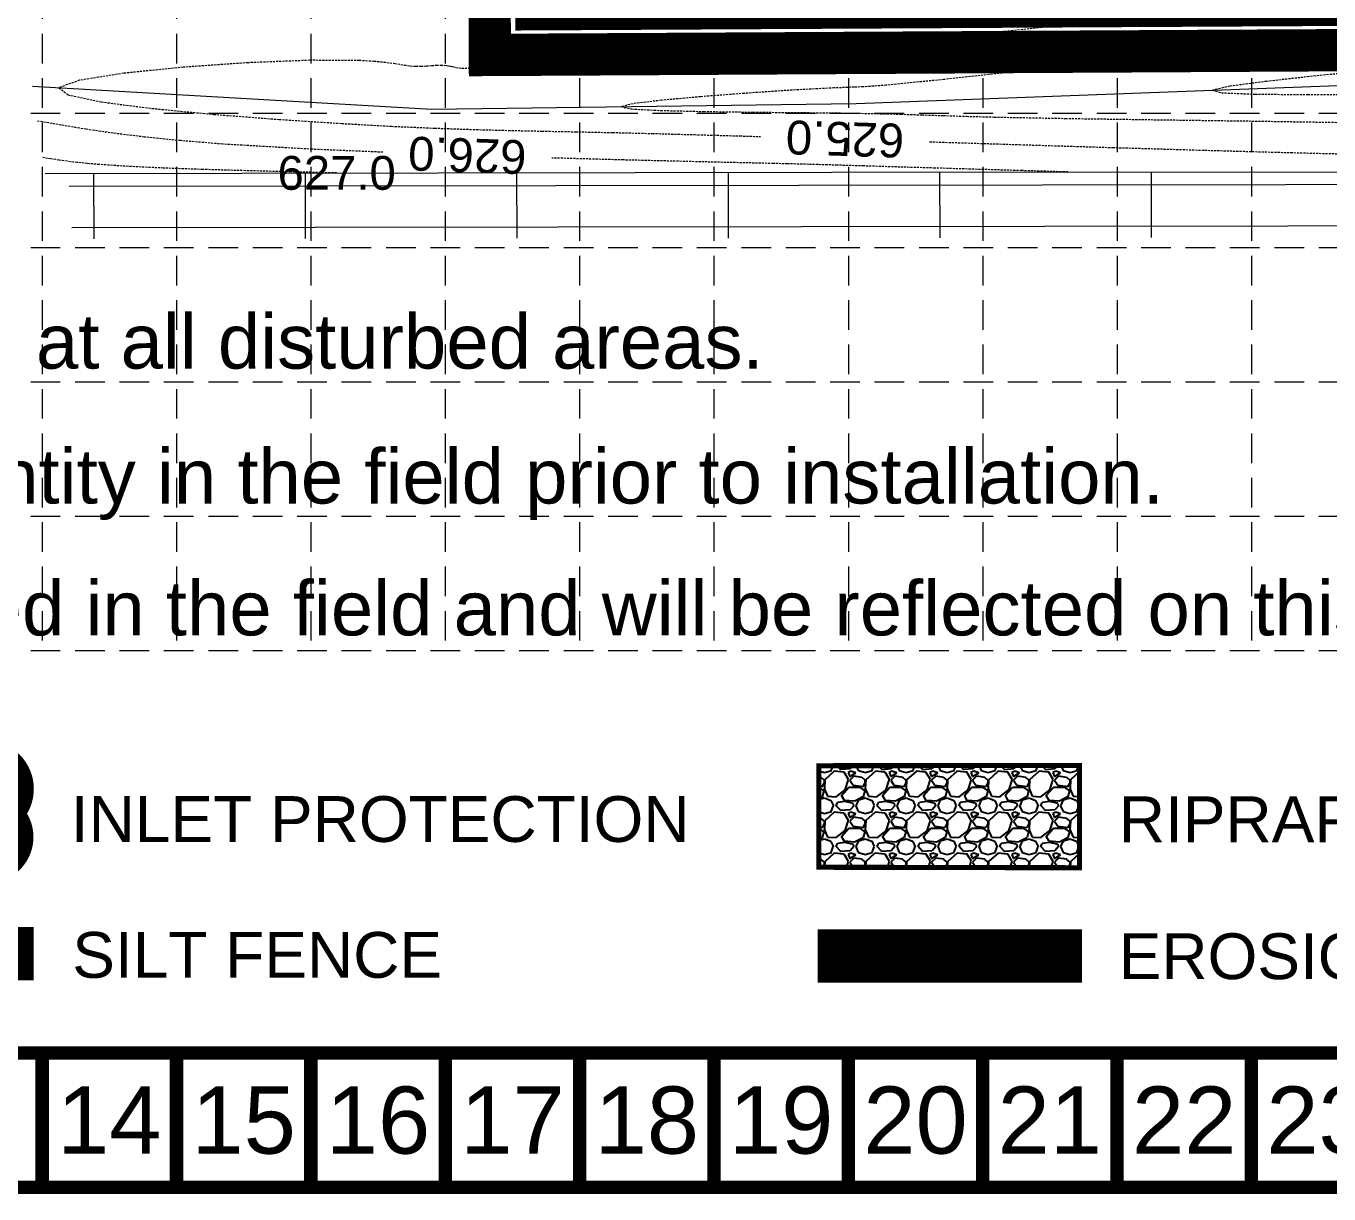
# Model space of a CAD drawing. Extents: x 299711 to 300729, y 199411 to 200048.
# Drawn here: x 299932 to 300086, y 199410.7 to 199548.8 of the extents above; entities that cross this region are included whole.
import ezdxf
from ezdxf.enums import TextEntityAlignment as Align

# ---------------------------------------------------------------- set-up
doc = ezdxf.new("R2010")
doc.units = 0
doc.header["$MEASUREMENT"] = 0
doc.linetypes.add('ACAD_ISO02W100', pattern=[15, 12, -3])
doc.linetypes.add('HIDDEN', pattern=[0.375, 0.25, -0.125])
for name, color, linetype in [('63-TOE OF SLOPE', 7, 'Continuous'), ('BASE', 7, 'Continuous'), ('BASE-36', 252, 'Continuous'), ('CONT-1', 252, 'Continuous'), ('CONT-2', 252, 'Continuous'), ('GRID', 254, 'HIDDEN'), ('LEGEND', 7, 'Continuous'), ('LIMITS OF DISTURBANCE', 1, 'HIDDEN'), ('SILT FENCE', 200, 'Continuous')]:
    doc.layers.add(name, color=color, linetype=linetype)
doc.styles.add("L200'", font='ARIAL.TTF', dxfattribs={"height": 0.001969})
doc.styles.get("Standard").update_dxf_attribs({"font": 'ARIAL.TTF'})

msp = doc.modelspace()

# ---------------------------------------------------------------- hatches: boundary and pattern name
at = {"layer": 'LEGEND', "linetype": 'ACAD_ISO02W100'}
h = msp.add_hatch(dxfattribs=at)
h.set_pattern_fill('GRAVEL', color=240, scale=4.839366, style=0)
h.set_pattern_definition([(228.0128, (299681.36223, 199204.96765), (-38.71492154, -43.55430286), [0.65107, -64.455945]), (184.9697, (299680.92669, 199204.48372), (58.07240024, 4.83932419), [1.117255, -110.608192]), (132.5104, (299679.81363, 199204.38693), (48.3936177, -53.23307086), [0.78779, -77.99138]), (267.2737, (299677.92628, 199203.17709), (4.83934699, 96.78732668), [1.01742, -100.72443]), (292.8337, (299677.87789, 199202.16082), (-24.19687925, 58.07237779), [0.99766, -98.76843]), (357.2737, (299678.26504, 199201.24134), (-96.78732668, 4.83934699), [1.01742, -100.72443]), (37.6942, (299679.2813, 199201.19295), (-62.91179696, -48.39361619), [1.345484, -133.202826]), (72.2553, (299680.34596, 199202.01564), (33.87561592, 106.46603954), [1.270276, -125.757325]), (121.4296, (299680.73311, 199203.22548), (-38.71496995, 62.91173739), [1.020864, -101.06568]), (175.2364, (299680.2008, 199204.09657), (53.23303347, -4.8393253), [1.165474, -57.108214]), (222.3974, (299679.03934, 199204.19335), (-58.072430725, -53.23299057), [1.50721, -149.213995]), (138.8141, (299682.71725, 199203.1287), (-33.8755781, 29.03618457), [0.51443, -50.928736]), (171.4692, (299682.3301, 199203.46745), (62.91175311, -9.6787708), [0.9787, -96.891425]), (225, (299681.3622, 199203.6126), (-5e-16, -4.839368), [0.68439, -6.159507]), (203.1986, (299681.0235, 199204.19335), (24.19683, 9.6787389), [0.368556, -36.48696]), (291.8014, (299680.6847, 199204.0482), (-4.8393658, 14.5181001), [0.521214, -25.53957]), (30.9638, (299680.8783, 199203.5642), (14.5180892, 9.6787445), [0.846546, -27.371567]), (161.5651, (299681.6042, 199203.9998), (9.6787346, -4.8393585), [0.612136, -14.691285]), (16.3895, (299677.8779, 199204.04817), (48.39367326, 14.5180635), [0.857536, -84.896252]), (70.3462, (299678.70058, 199204.29014), (-19.35744205, -53.23303922), [0.719425, -71.222928]), (293.1986, (299681.6042, 199204.96765), (-9.6787389, 24.19683), [0.73711, -36.118407]), (343.6105, (299681.89456, 199204.29014), (-48.39367326, 14.5180635), [0.857536, -84.896252]), (339.444, (299677.8779, 199201.04777), (-24.19684024, 9.67871315), [0.82695, -40.520614]), (294.7751, (299678.6522, 199200.7574), (-24.19679351, 53.23304545), [0.69289, -68.59629]), (66.8014, (299681.6526, 199200.1283), (9.6787389, 24.19683), [0.73711, -36.118407]), (17.354, (299681.94296, 199200.8058), (-62.91177118, -19.35743844), [0.811228, -80.311335]), (69.444, (299679.2813, 199200.1283), (-9.67871315, -24.19684024), [0.413475, -40.93409]), (101.3099, (299681.3622, 199200.1283), (-4.8393548, 19.3574687), [0.24676, -24.42926]), (165.9638, (299681.3138, 199200.3703), (14.5181014, -4.839357), [0.99766, -18.955556]), (186.009, (299680.34596, 199200.61222), (48.39366142, 4.83936296), [0.92456, -91.5314]), (303.6901, (299680.8783, 199203.1287), (-4.8393727, 9.6787304), [0.697943, -16.75064]), (353.1572, (299681.26544, 199202.54797), (82.26922339, -9.67877123), [1.218523, -120.633607]), (60.9454, (299682.4753, 199202.4028), (-19.3574652, -33.8755657), [0.49824, -49.326083]), (90, (299682.7173, 199202.8383), (-4.839366, 4.839366), [0.29036, -4.549004]), (120.2564, (299680.24918, 199200.7574), (19.3574403, -33.87557572), [0.672304, -66.55832]), (48.0128, (299679.91042, 199201.33813), (38.71492154, 43.55430286), [1.30214, -63.804876]), (0, (299680.7815, 199202.306), (4.839366, 4.839366), [1.258235, -3.58113]), (325.3048, (299682.03974, 199202.306), (-48.39363484, 33.8756055), [0.76517, -75.751926]), (254.0546, (299682.66886, 199201.87046), (-4.8393657, -19.3574657), [0.70462, -34.526497]), (207.646, (299682.47529, 199201.19295), (-91.9479387, -48.39369995), [1.147244, -113.57738]), (175.4261, (299681.45902, 199200.66062), (-62.911764115, 4.8393411), [1.21371, -120.156983])])
h.paths.add_polyline_path([(300025.7, 199449.37), (300056.5, 199449.31), (300056.5, 199461.41), (300025.7, 199461.37)])

# ---------------------------------------------------------------- linework, layer by layer
at = {"layer": '63-TOE OF SLOPE', "linetype": 'Continuous', "lineweight": 0}
msp.add_lwpolyline([(300536.05, 199879.07), (300535.37, 199798.41), (300535.27, 199713.71), (300534.28, 199679.43), (300534.74, 199614.86), (300535.29, 199561.29), (300536.42, 199553.24), (300514.68, 199553.51), (300500.26, 199548.39), (300483.23, 199544.95), (300427.48, 199543.02), (300370.58, 199541.11), (300346.08, 199540.16), (300306.2, 199539.47), (300286.86, 199541.44), (300223.34, 199541.39), (300159.38, 199541.42), (300107.06, 199542.51), (300030.12, 199539.61), (299979.95, 199538.96), (299932.77, 199541.67)], dxfattribs=at)
at = {"layer": 'BASE', "const_width": 1.59}
for points in [[(299711.55, 199411.54), (300727.95, 199411.54), (300727.95, 200046.79), (299711.55, 200046.79)], [(299727.4, 199427.42), (300712.12, 199427.39), (300712.1, 200030.92), (299727.6, 200030.93)]]:
    msp.add_lwpolyline(points, close=True, dxfattribs=at)
for points in [[(299933.89, 199411.54), (299933.89, 199427.42)], [(299949.77, 199411.54), (299949.77, 199427.42)], [(299965.65, 199411.54), (299965.65, 199427.42)], [(299981.54, 199411.54), (299981.54, 199427.42)], [(299997.42, 199411.54), (299997.42, 199427.42)], [(300013.3, 199411.54), (300013.3, 199427.42)], [(300029.18, 199411.54), (300029.18, 199427.42)], [(300045.06, 199411.54), (300045.06, 199427.42)], [(300060.94, 199411.54), (300060.94, 199427.42)], [(300076.82, 199411.54), (300076.82, 199427.42)]]:
    msp.add_lwpolyline(points, dxfattribs=at)
at = {"layer": 'BASE-36', "linetype": 'Continuous', "lineweight": 0}
for p, q in [((299940.02, 199523.66), (299940.01, 199531.41)), ((299965.02, 199523.69), (299965.01, 199531.44)), ((299990.02, 199523.73), (299990.01, 199531.47)), ((300015.02, 199523.76), (300015.01, 199531.51)), ((300040.02, 199523.79), (300040.01, 199531.54)), ((300065.02, 199523.83), (300065.01, 199531.57))]:
    msp.add_line(p, q, dxfattribs=at)
for points in [[(299934.23, 199531.4), (300027.21, 199531.55), (300110.98, 199531.6), (300195.73, 199531.96), (300272.87, 199531.74), (300349.41, 199531.91), (300412.62, 199532.08), (300466.51, 199532.11), (300506.94, 199532.16)], [(299937.08, 199529.88), (300195.86, 199530.24), (300538.77, 199530.78)], [(300538.6, 199525.85), (300196.08, 199525.3), (299937.38, 199524.95)]]:
    msp.add_lwpolyline(points, dxfattribs=at)
at = {"layer": 'CONT-1', "color": 25, "linetype": 'HIDDEN', "lineweight": 0}
for points in [[(300054.65, 199548.91), (300047.72, 199548.18), (300041.43, 199547.64), (300037.28, 199547.41), (300033.4, 199547.27), (300029.61, 199547.17), (300025.73, 199547.06), (300021.58, 199546.89), (300016.98, 199546.59), (300010.76, 199546.04), (300004.12, 199545.37), (299997.57, 199544.68), (299991.61, 199544.12), (299986.73, 199543.78), (299983.43, 199543.81), (299983.05, 199543.86), (299982.72, 199543.91), (299982.43, 199543.98), (299982.17, 199544.04), (299981.92, 199544.09), (299981.67, 199544.13), (299981.13, 199544.17), (299980.55, 199544.16), (299979.94, 199544.11), (299979.31, 199544.06), (299978.67, 199544.02), (299978.03, 199544.02), (299977.31, 199544.08), (299976.53, 199544.2), (299975.61, 199544.35), (299974.5, 199544.5), (299973.11, 199544.64), (299971.38, 199544.75), (299965.53, 199544.77), (299958.23, 199544.48), (299950.54, 199543.95), (299943.54, 199543.24), (299938.29, 199542.41), (299935.87, 199541.53), (299936.95, 199540.68), (299940.88, 199539.85), (299946.89, 199539.08), (299954.17, 199538.38), (299961.91, 199537.78), (299969.33, 199537.3), (299975.17, 199536.97), (299980.28, 199536.75), (299984.83, 199536.59), (299989.01, 199536.48), (299992.99, 199536.4), (299996.94, 199536.32), (300001.34, 199536.23), (300006, 199536.12), (300010.98, 199535.98), (300016.38, 199535.83), (300018.8, 199535.76)], [(300038.79, 199535.14), (300049.41, 199534.8), (300060.45, 199534.46), (300071.29, 199534.14), (300081.46, 199533.86), (300090.47, 199533.64), (300094.9, 199533.56), (300098.83, 199533.49), (300102.3, 199533.44), (300105.33, 199533.39), (300107.96, 199533.34), (300110.22, 199533.28), (300111.41, 199533.23), (300112.54, 199533.18), (300113.67, 199533.12), (300114.86, 199533.05), (300116.16, 199532.98), (300117.64, 199532.91), (300121.85, 199532.74), (300127.1, 199532.56), (300133.18, 199532.37), (300139.87, 199532.18), (300146.98, 199531.98), (300154.3, 199531.78)]]:
    msp.add_lwpolyline(points, dxfattribs=at)
at = {"layer": 'CONT-2', "color": 43, "linetype": 'HIDDEN', "lineweight": 0}
for points in [[(300093.65, 199548.57), (300084, 199547.5), (300072.79, 199546.2), (300061.09, 199544.84), (300049.96, 199543.55), (300040.46, 199542.5), (300033.66, 199541.83), (300032.18, 199541.71), (300030.96, 199541.64), (300029.86, 199541.59), (300028.74, 199541.55), (300027.48, 199541.5), (300025.93, 199541.43), (300021.84, 199541.2), (300016.86, 199540.86), (300011.71, 199540.46), (300007.09, 199540.04), (300003.73, 199539.64), (300002.33, 199539.29), (300003.54, 199539.02), (300007.02, 199538.84), (300012.06, 199538.72), (300017.92, 199538.64), (300023.89, 199538.59), (300029.23, 199538.53), (300032.58, 199538.47), (300035.38, 199538.4), (300037.9, 199538.32), (300040.41, 199538.24), (300043.16, 199538.15), (300046.43, 199538.06), (300054.85, 199537.9), (300065.32, 199537.75), (300076.9, 199537.59), (300088.63, 199537.41)], [(300090.8, 199543.56), (300084.42, 199542.92), (300078.62, 199542.28), (300074.26, 199541.7), (300072.21, 199541.24), (300073.27, 199540.93), (300077.28, 199540.77), (300083.47, 199540.72), (300091.08, 199540.71)], [(299974.16, 199533.9), (299965.8, 199534.25), (299955.24, 199534.86), (299950.24, 199535.27), (299945.97, 199535.7), (299942.3, 199536.15), (299939.07, 199536.62), (299936.14, 199537.11), (299933.35, 199537.59)], [(299968.7, 199531.46), (299963.24, 199531.58), (299957.92, 199531.72), (299952.87, 199531.86), (299948.21, 199532.03), (299944.09, 199532.22), (299940.64, 199532.45), (299939.24, 199532.57), (299938, 199532.7), (299936.88, 199532.83), (299935.86, 199532.98), (299934.9, 199533.12), (299933.97, 199533.26)], [(300055.13, 199531.57), (300049.68, 199531.73), (300044.39, 199531.88), (300039.4, 199532.03), (300034.89, 199532.16), (300031, 199532.28), (300027.89, 199532.37), (300026.67, 199532.41), (300025.57, 199532.44), (300024.5, 199532.47), (300023.33, 199532.5), (300021.98, 199532.53), (300020.33, 199532.57), (300012.85, 199532.74), (300002.55, 199532.99), (299994.14, 199533.22)]]:
    msp.add_lwpolyline(points, dxfattribs=at)
at = {"layer": 'GRID', "color": 252, "linetype": 'HIDDEN', "lineweight": 0, "ltscale": 14}
for p, q in [((299933.89, 200030.91), (299933.89, 199474.99)), ((299949.77, 200030.91), (299949.77, 199474.99)), ((299965.65, 200030.91), (299965.65, 199474.99)), ((299981.54, 200030.91), (299981.54, 199474.99)), ((299997.42, 200030.91), (299997.42, 199474.99)), ((300013.3, 200030.91), (300013.3, 199474.99)), ((300029.18, 200030.91), (300029.18, 199474.99)), ((300045.06, 200030.91), (300045.06, 199474.99)), ((300060.94, 200030.91), (300060.94, 199474.99)), ((300076.82, 200030.91), (300076.82, 199474.99)), ((299727.79, 199538.52), (300712.43, 199538.52)), ((299727.79, 199522.64), (300712.43, 199522.64)), ((299727.79, 199506.76), (300712.43, 199506.76)), ((299727.79, 199490.88), (300712.43, 199490.88)), ((299727.79, 199474.99), (300712.43, 199474.99))]:
    msp.add_line(p, q, dxfattribs=at)
at = {"layer": 'LEGEND', "color": 170, "ltscale": 100, "const_width": 3.01}
msp.add_lwpolyline([(299915.05, 199461.58, 0.520567), (299915.05, 199461.58, 0.765195), (299908.24, 199458.15, 0.417879), (299908.2, 199451.98, 0.6649), (299915.98, 199450.79, 0.744833), (299924.76, 199450.05, 0.975642), (299930.23, 199455.7, 0.520567), (299928.87, 199462.51, 0.520567), (299923.88, 199462.06, 0.540264), (299915.05, 199461.58)], format="xyb", close=True, dxfattribs=at)
at = {"layer": 'LEGEND', "color": 240, "const_width": 0.605}
msp.add_lwpolyline([(300025.7, 199449.37), (300056.5, 199449.31), (300056.5, 199461.41), (300025.7, 199461.37)], close=True, dxfattribs=at)
at = {"layer": 'LEGEND', "color": 200, "const_width": 6.29}
msp.add_lwpolyline([(299901.33, 199439.16), (299932.89, 199439.16)], dxfattribs=at)
at = {"layer": 'LEGEND', "color": 84, "const_width": 6.29}
msp.add_lwpolyline([(300025.54, 199438.87), (300056.8, 199438.87)], dxfattribs=at)
at = {"layer": 'LIMITS OF DISTURBANCE', "ltscale": 70, "const_width": 5, "flags": 128}
msp.add_lwpolyline([(299986.81, 199545.4), (300521.51, 199548.42), (300520.25, 199915.51), (299987.02, 199913.95), (299986.78, 199550.48)], close=True, dxfattribs=at)
at = {"layer": 'SILT FENCE', "const_width": 8, "flags": 128}
msp.add_lwpolyline([(299989.8, 199552.29), (300256.52, 199553.77), (300515.14, 199555.09), (300513.45, 199908.52), (299989.74, 199907.19)], dxfattribs=at)

# ---------------------------------------------------------------- texts
at = {"layer": 'BASE', "color": 7, "style": "L200'"}
for s, p in [('Stabilization practices are expected to be used at all disturbed areas.', (299744.62, 199508.32)), ('BMPs are not to scale; verify size/location/quantity in the field prior to installation.', (299744.45, 199492.37)), ('Location of concrete washout will be determined in the field and will be reflected on this Site Map.', (299744.48, 199476.78))]:
    msp.add_text(s, height=6.4406, dxfattribs=at).set_placement(p)
at = {"layer": 'BASE'}
for s, p in [('16', (299973.59, 199419.48)), ('18', (300005.36, 199419.48)), ('19', (300021.24, 199419.48)), ('20', (300037.12, 199419.48)), ('21', (300053, 199419.48)), ('22', (300068.88, 199419.48)), ('23', (300084.76, 199419.48)), ('14', (299941.83, 199419.48)), ('15', (299957.71, 199419.48)), ('17', (299989.48, 199419.48))]:
    msp.add_text(s, height=7.941, dxfattribs=at).set_placement(p, align=Align.MIDDLE_CENTER)
at = {"layer": 'CONT-1', "color": 25, "linetype": 'Continuous', "lineweight": 0}
msp.add_text('626.0', height=4, rotation=178.056, dxfattribs=at).set_placement((299984.15, 199533.53), align=Align.MIDDLE)
msp.add_text('627.0', height=4, dxfattribs=at).set_placement((299968.7, 199531.46), align=Align.MIDDLE)
at = {"layer": 'CONT-2', "color": 43, "linetype": 'Continuous', "lineweight": 0}
msp.add_text('625.0', height=4, rotation=178.2229, dxfattribs=at).set_placement((300028.79, 199535.46), align=Align.MIDDLE)
at = {"layer": 'LEGEND', "style": "L200'"}
for s, height, p in [('INLET PROTECTION', 5.4154, (299937.28, 199452.36)), ('RIPRAP / ROCK DAM', 5.4154, (300061.15, 199452.33)), ('SILT FENCE', 5.415, (299937.45, 199436.3)), ('EROSION BLANKET / SILT FENCE', 5.4154, (300061.13, 199436.14))]:
    msp.add_text(s, height=height, dxfattribs=at).set_placement(p)

doc.saveas('drawing.dxf')
